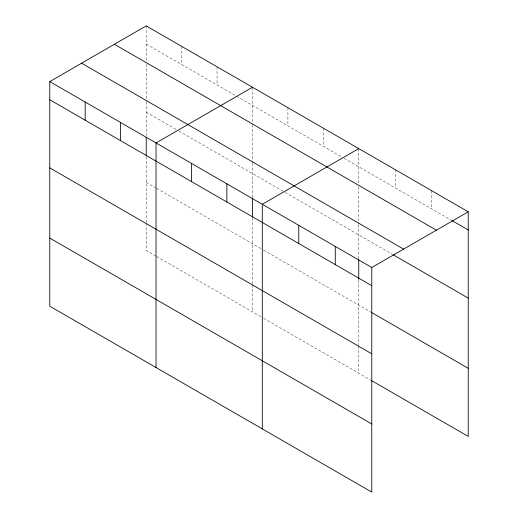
<?xml version="1.0" encoding="UTF-8"?>
<svg xmlns="http://www.w3.org/2000/svg" width="518" height="518" viewBox="0 0 518 518"><rect width="100%" height="100%" fill="white"/><g stroke="black" fill="none" stroke-linecap="round" stroke-linejoin="round"><path stroke-width="0.39" stroke-dasharray="2.59 1.94" d="M146.225 44.075L235.819 95.798M236.512 96.199L341.388 156.747M344.166 158.353L451.016 220.046M146.225 112.192L176.088 129.435M178.865 131.041L284.434 191.99M285.133 192.392L392.489 254.377M146.225 182.381L155.95 187.995M156.643 188.397L262.904 249.747M263.597 250.149L371.147 312.237M155.95 256.119L146.225 250.505L146.225 223.252M156.643 256.52L262.904 317.864M263.597 318.266L371.147 380.361M431.74 190.741L431.74 208.909M395.24 169.671L395.24 187.84M358.747 148.601L358.747 183.605M358.747 186.81L358.747 223.672M358.747 224.475L358.747 259.097M358.747 280.07L358.747 345.15M358.747 345.953L358.747 373.2M323.329 128.147L323.329 146.322M287.911 107.699L287.911 125.874M252.486 87.251L252.486 123.854M252.486 124.657L252.486 162.322M252.486 163.125L252.486 196.937M252.486 217.916L252.486 283.799M252.486 284.602L252.486 311.855M217.068 66.803L217.068 84.971M181.643 46.348L181.643 64.523M146.225 25.9L146.225 60.904M146.225 64.109L146.225 100.978M146.225 101.774L146.225 135.593M146.225 156.565L146.225 222.455"/><path stroke-width="0.78" d="M371.775 353.794L371.775 267.495L49.767 81.591L49.767 306.19L371.775 492.1L371.775 353.794L49.767 167.884M371.833 380.756L468.233 436.409L468.233 211.81L146.225 25.9L49.767 81.591M252.486 87.251L156.028 142.942L156.028 367.54M358.747 148.601L262.289 204.286L262.289 428.891M371.775 267.495L468.233 211.81M451.709 220.441L468.233 229.979M114.394 44.276L436.402 230.186M81.598 63.209L403.606 249.119M393.175 254.772L468.233 298.103M49.767 99.76L371.775 285.671M371.833 312.632L468.233 368.292M49.767 238.073L371.775 423.977M358.747 259.906L358.747 279.267M335.282 246.426L335.282 264.601M298.789 225.356L298.789 243.531M252.486 197.746L252.486 217.107M226.871 183.838L226.871 202.014M191.453 163.39L191.453 181.559M146.225 137.205L146.225 155.756M120.61 122.488L120.61 140.663M85.192 102.04L85.192 120.215"/></g></svg>
